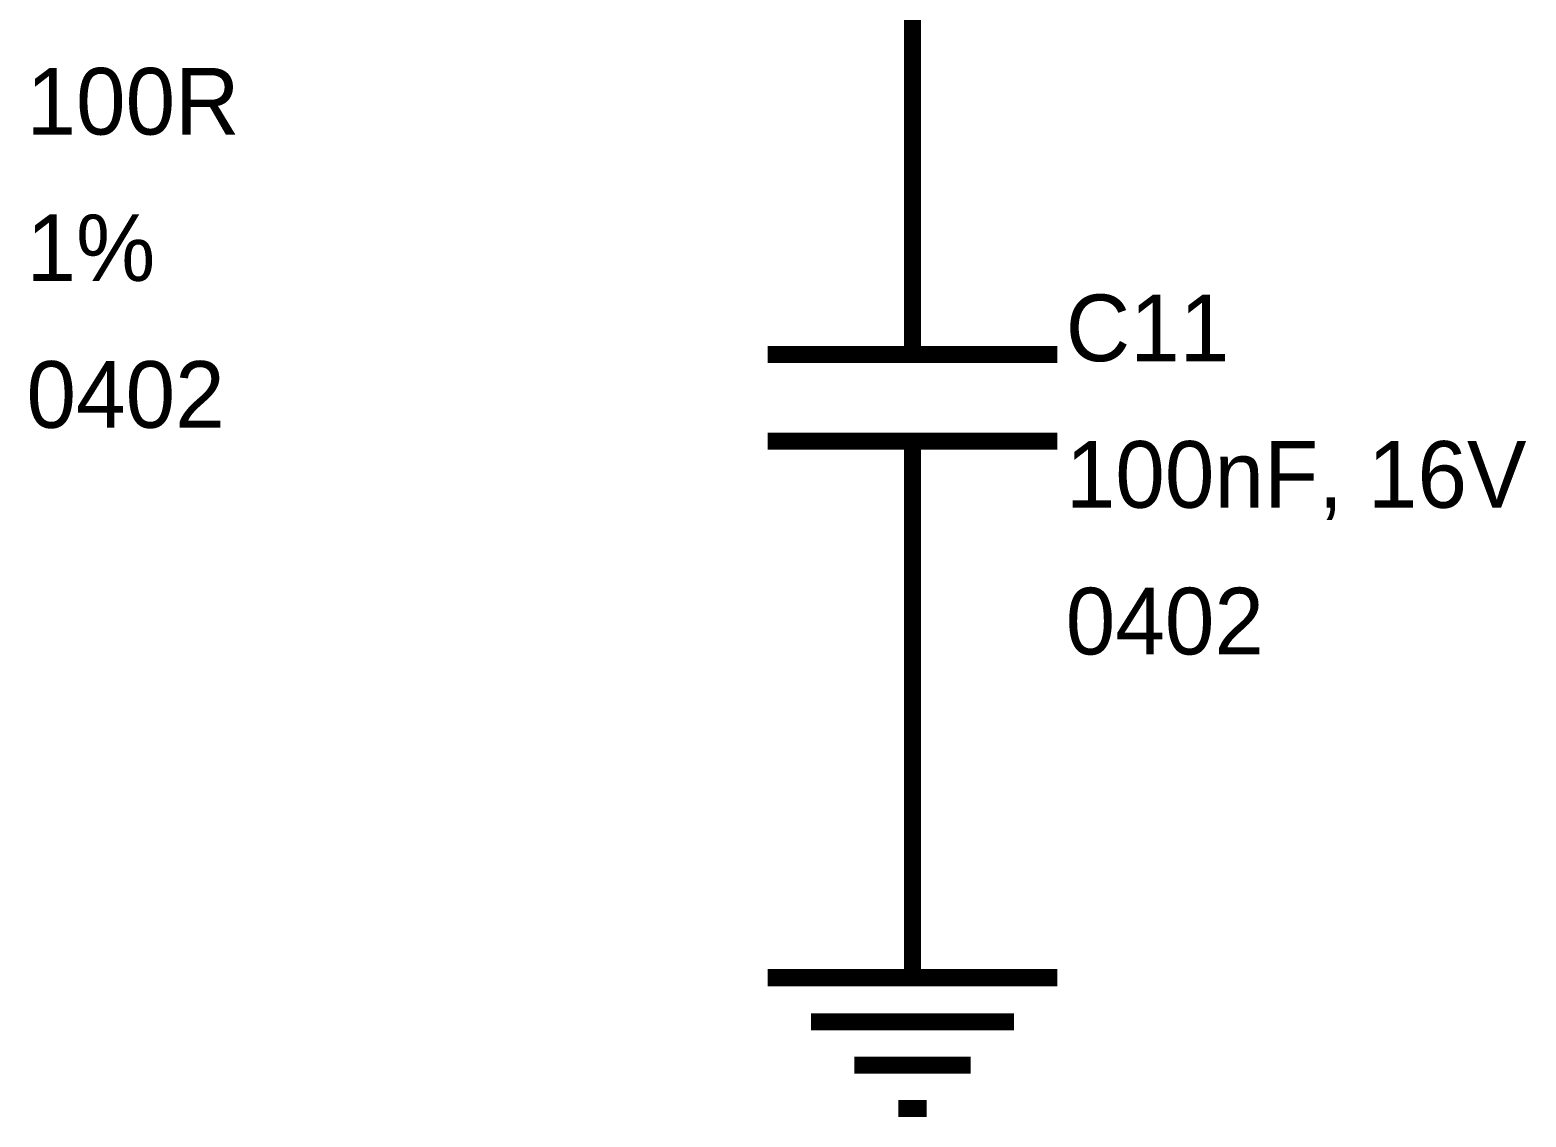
# Model space of a CAD drawing. Header units: inches. Extents: x 0 to 31.5, y 0 to 22.3.
# Drawn here: x 3.594 to 4.626, y 4.404 to 5.153 of the extents above; entities that cross this region are included whole.
import ezdxf

# ---------------------------------------------------------------- set-up
doc = ezdxf.new("R2010")
doc.units = ezdxf.units.IN
doc.header["$MEASUREMENT"] = 0
doc.layers.add('Sheet', color=255, linetype='Continuous')

msp = doc.modelspace()

# ---------------------------------------------------------------- linework, layer by layer
at = {"layer": 'Sheet'}
for points in [[(4.2028, 5.0995, 0.0118, 0.0118, 0), (4.2028, 5.2, 0.0118, 0.0118, 0)], [(4.2028, 4.9996, 0.0118, 0.0118, 0), (4.2028, 5.0995, 0.0118, 0.0118, 0)], [(4.2028, 4.9996, 0.0118, 0.0118, 0), (4.2028, 4.9295, 0.0118, 0.0118, 0)], [(4.1029, 4.9295, 0.0118, 0.0118, 0), (4.3027, 4.9295, 0.0118, 0.0118, 0)], [(4.1029, 4.8698, 0.0118, 0.0118, 0), (4.3027, 4.8698, 0.0118, 0.0118, 0)], [(4.2028, 4.7997, 0.0118, 0.0118, 0), (4.2028, 4.8698, 0.0118, 0.0118, 0)], [(4.2028, 4.7997, 0.0118, 0.0118, 0), (4.2028, 4.6998, 0.0118, 0.0118, 0)], [(4.2028, 4.5999, 0.0118, 0.0118, 0), (4.2028, 4.6998, 0.0118, 0.0118, 0)], [(4.2028, 4.5999, 0.0118, 0.0118, 0), (4.2028, 4.5, 0.0118, 0.0118, 0)], [(4.1029, 4.5, 0.0118, 0.0118, 0), (4.3027, 4.5, 0.0118, 0.0118, 0)], [(4.1327, 4.4695, 0.0118, 0.0118, 0), (4.2728, 4.4695, 0.0118, 0.0118, 0)], [(4.1626, 4.4397, 0.0118, 0.0118, 0), (4.2429, 4.4397, 0.0118, 0.0118, 0)], [(4.193, 4.4098, 0.0118, 0.0118, 0), (4.2125, 4.4098, 0.0118, 0.0118, 0)]]:
    msp.add_lwpolyline(points, format="xyseb", dxfattribs=at)

# ---------------------------------------------------------------- texts
for s, p in [('100R', (3.5919, 5.0811)), ('1%', (3.5919, 4.9801)), ('C11', (4.3084, 4.9249)), ('0402', (3.5919, 4.879)), ('100nF, 16V', (4.3084, 4.8239)), ('0402', (4.3084, 4.7228))]:
    msp.add_text(s, height=0.04594, dxfattribs=at).set_placement(p)

doc.saveas('drawing.dxf')
